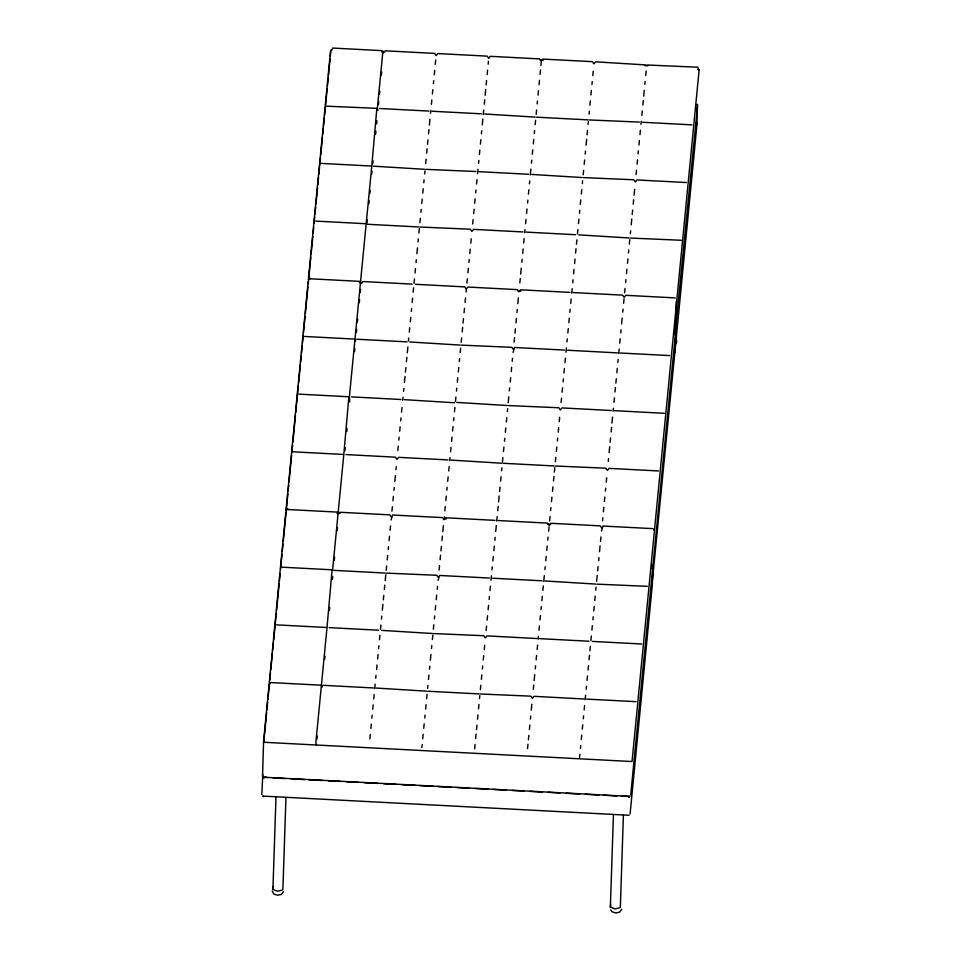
<?xml version="1.0" encoding="UTF-8"?>
<svg xmlns="http://www.w3.org/2000/svg" width="961" height="961" viewBox="0 0 961 961"><rect width="100%" height="100%" fill="white"/><g stroke="black" fill="none" stroke-linecap="round" stroke-linejoin="round"><path stroke-width="1.44" d="M261.824 794.663L262.785 774.458M285.946 797.774L282.99 886.871L282.69 889.958L277.657 891.255L272.924 889.454L275.975 797.378M623.389 815.445L620.434 904.553L620.133 907.64L615.1 908.926L610.367 907.124L613.43 815.06M652.795 569.561L652.267 585.285L630.092 813.955M675.163 338.837L674.646 354.561L652.038 584.336L652.471 583.231M676.424 301.105L675.271 335.689L653.096 564.359L651.798 566.017M697.542 108.112L697.23 106.959L697.025 123.837L674.85 352.495L674.033 353.876M621.323 796.176L629.731 796.405L263.35 777.209L264.275 777.473C262.353 779.059 265.02 776.104 267.266 777.629M628.782 796.561C628.698 798.495 630.572 795.828 628.746 796.873M285.777 512.573L263.602 741.207L262.557 776.2M285.982 510.519L308.157 281.813M308.349 279.747L330.536 51.113M266.641 712.678L263.782 742.252L632.038 761.544L699.176 69.36M266.93 709.711L267.651 702.323M267.939 699.356L269.368 684.568L270.509 682.562L320.409 685.145M269.801 680.136L270.521 672.736M270.81 669.781L272.383 653.516M272.672 650.549L273.392 643.161M273.681 640.194L276.251 613.574M276.54 610.619L279.122 584M279.411 581.033L280.131 573.645M280.564 569.2L281.993 554.413M282.282 551.458L283.002 544.058M283.291 541.103L287.88 493.774M288.168 490.819L288.732 484.897M289.021 481.941L291.603 455.322M291.892 452.367L292.612 444.967M292.901 442.012L295.483 415.392M295.76 412.425L298.342 385.805M298.631 382.85L300.361 365.096M300.637 362.141L301.213 356.231M301.502 353.264L302.222 345.876M302.511 342.909L303.22 335.521M303.508 332.566L305.093 316.289M305.37 313.334L307.952 286.714M308.241 283.759L310.823 257.128M311.112 254.172L312.83 236.43M313.118 233.463L313.694 227.553M314.127 223.108L314.703 217.198M314.992 214.243L315.701 206.843M315.989 203.888L317.562 187.611M317.851 184.656L318.571 177.268M318.86 174.301L319.581 166.914M319.725 165.436L320.433 158.036M320.722 155.081L322.44 137.327M322.728 134.372L323.304 128.45M323.593 125.495L324.313 118.107M324.602 115.14L325.311 107.752M325.599 104.785L327.184 88.52M327.461 85.565L328.181 78.165M328.47 75.21L330.043 58.945M330.332 55.978L330.908 50.068M272.924 889.454L273.224 886.366M326.968 627.977L321.442 684.965L321.983 687.331L321.382 685.661L315.857 742.649L316.385 745.003M332.638 569.597L338.164 512.609M338.224 511.925L343.762 454.937M360.543 281.885L355.017 338.873L355.546 341.239L354.945 339.569L349.42 396.557L349.66 401.878M366.129 224.201L360.603 281.189L361.144 283.555M366.201 223.505L371.727 166.517M316.962 739.093L317.25 736.138M324.71 659.222L324.998 656.267M329.443 610.415L329.731 607.46M332.458 579.351L332.734 576.396M334.32 560.131L334.608 557.176M337.191 530.544L337.467 527.589M344.927 450.685L345.215 447.718M346.801 431.453L347.077 428.498M354.537 351.582L354.825 348.627M356.411 332.362L356.699 329.407M357.408 322.007L357.696 319.052M359.27 302.775L359.558 299.82M360.279 292.42L360.567 289.465M367.018 222.916L367.306 219.949M368.892 203.684L369.168 200.729M369.889 193.329L370.177 190.374M371.751 174.097L372.039 171.142M372.76 163.754L373.048 160.787M375.631 134.168L375.919 131.213M376.628 123.813L376.916 120.858M378.502 104.593L378.778 101.626M379.499 94.238L379.787 91.271M381.361 75.006L381.649 72.051M369.853 738.889L370.285 734.456M370.862 728.534L371.294 724.101M371.859 718.179L372.147 715.224M372.724 709.314L373.156 704.869M373.733 698.959L374.165 694.515M374.73 688.605L375.162 684.16M375.739 678.25L376.027 675.295M376.604 669.373L377.024 664.94M377.601 659.018L378.033 654.585M378.61 648.663L378.898 645.708M379.463 639.798L379.895 635.353M380.472 629.443L380.904 624.998M381.481 619.088L381.757 616.133M382.334 610.211L382.91 604.301M383.343 599.856L383.775 595.424M384.34 589.513L384.772 585.069M385.205 580.636L385.781 574.714M386.214 570.281L386.634 565.849M387.211 559.927L387.643 555.494M388.22 549.572L388.508 546.617M389.073 540.695L389.505 536.262M390.082 530.352L390.514 525.907M391.091 519.997L392.508 515.024L442.408 517.607M391.944 511.12L392.376 506.687M392.953 500.765L393.385 496.332M393.95 490.41L394.238 487.455M394.815 481.533L395.391 475.623M395.968 469.701L396.244 466.746M397.83 450.481L398.262 446.036M398.827 440.126L399.115 437.171M399.692 431.249L400.124 426.816M400.701 420.894L400.989 417.939M401.554 412.029L401.986 407.584M402.707 400.196L402.995 397.229M403.56 391.319L403.848 388.364M404.425 382.442L405.001 376.532M405.434 372.087L405.854 367.655M406.431 361.732L406.863 357.3M407.296 352.867L407.872 346.945M408.437 341.035L408.725 338.068M409.302 332.158L409.734 327.725M410.311 321.803L410.731 317.37M411.308 311.448L411.596 308.493M412.173 302.571L412.605 298.138M413.17 292.228L413.602 287.783M414.035 283.351L414.467 278.906M415.044 272.996L415.476 268.563M416.041 262.641L416.329 259.686M416.906 253.764L417.482 247.854M418.047 241.932L418.335 238.977M418.912 233.067L419.344 228.622M419.921 222.712L420.353 218.267M420.918 212.357L421.206 209.402M421.783 203.48L422.215 199.047M422.792 193.125L423.212 188.692M423.789 182.77L424.077 179.815M424.654 173.905L424.942 170.938M425.651 163.55L426.083 159.106M426.66 153.195L427.092 148.751M427.525 144.318L427.945 139.886M428.522 133.963L428.954 129.531M429.387 125.086L429.963 119.176M430.528 113.266L430.816 110.299M431.393 104.389L431.825 99.944M432.402 94.034L432.822 89.601M433.399 83.679L433.687 80.724M434.264 74.802L434.696 70.369M435.261 64.447L435.693 60.014M421.891 747.562L422.179 744.607M422.756 738.685L423.188 734.252M423.753 728.33L424.185 723.897M424.762 717.975L425.05 715.02M425.627 709.11L426.047 704.665M426.624 698.755L427.056 694.31M427.633 688.4L427.921 685.445M428.486 679.523L428.918 675.09M429.495 669.168L429.783 666.213M430.36 660.303L430.924 654.381M431.501 648.471L431.789 645.504M432.366 639.594L432.798 635.149M433.363 629.239L433.795 624.806M434.372 618.884L434.66 615.929M435.237 610.007L435.657 605.574M436.234 599.664L436.666 595.219M437.243 589.309L437.531 586.342M438.096 580.432L439.525 575.459L489.425 578.041M439.105 570.077L439.537 565.645M440.114 559.722L440.534 555.29M440.967 550.845L441.399 546.413M441.976 540.502L442.408 536.058M442.829 531.625L443.405 525.703M443.982 519.793L444.27 516.838M444.847 510.916L445.267 506.483M445.844 500.561L446.276 496.128M446.853 490.206L447.141 487.251M447.706 481.341L448.138 476.896M448.715 470.986L449.147 466.541M449.724 460.631L450.012 457.676M450.577 451.754L451.009 447.321M451.586 441.399L452.018 436.967M452.583 431.045L453.015 426.612M453.592 420.702L453.88 417.735M454.457 411.825L454.889 407.38M455.454 401.47L455.886 397.037M456.463 391.115L456.751 388.16M457.328 382.238L457.748 377.805M458.325 371.883L458.757 367.45M459.334 361.54L459.622 358.573M460.187 352.663L460.619 348.218M461.196 342.308L461.628 337.876M462.193 331.953L462.625 327.521M463.058 323.076L463.49 318.644M464.067 312.721L464.499 308.289M465.064 302.379L465.496 297.934M466.073 292.024L466.361 289.057L467.959 287.051L517.39 289.633L518.964 291.82L520.574 289.802L570.005 292.396M466.938 283.147L467.358 278.714M467.935 272.792L468.367 268.359M468.944 262.437L469.232 259.482M469.797 253.56L470.229 249.127M470.806 243.217L471.238 238.772M472.668 223.985L473.1 219.552M473.677 213.63L474.109 209.198M474.674 203.276L475.106 198.843M475.683 192.921L475.971 189.966M476.548 184.056L476.968 179.611M477.545 173.701L477.977 169.256M478.554 163.346L478.842 160.391M479.407 154.469L479.839 150.036M480.416 144.114L480.848 139.681M481.425 133.759L481.701 130.804M482.278 124.894L482.854 118.972M483.287 114.539L483.719 110.095M484.284 104.184L484.716 99.752M485.149 95.307L485.725 89.397M486.158 84.952L486.578 80.52M487.155 74.598L487.587 70.165M488.164 64.255L488.452 61.288M474.65 748.835L475.07 744.403M475.647 738.48L476.079 734.048M476.512 729.615L476.944 725.171M477.509 719.26L477.941 714.816M478.518 708.906L478.95 704.461M479.527 698.551L479.803 695.596M480.38 689.674L480.812 685.241M481.389 679.319L481.821 674.886M482.386 668.964L482.674 666.009M483.251 660.099L483.683 655.654M484.26 649.744L484.68 645.312M486.122 630.512L486.554 626.079M487.119 620.157L487.551 615.725M488.128 609.815L488.56 605.37M489.137 599.46L489.413 596.493M489.99 590.583L490.422 586.15M490.999 580.228L491.431 575.795M491.996 569.873L492.284 566.918M492.861 560.996L493.293 556.563M493.87 550.653L494.29 546.208M494.867 540.298L495.155 537.331M495.732 531.421L496.308 525.499M496.729 521.066L497.161 516.634M497.738 510.711L498.17 506.279M498.603 501.834L499.167 495.924M499.6 491.491L500.032 487.047M500.609 481.137L501.041 476.692M501.606 470.782L501.894 467.827M502.471 461.905L502.903 457.472M503.48 451.55L503.912 447.117M504.477 441.195L504.765 438.24M505.342 432.33L505.774 427.885M506.351 421.975L506.771 417.53M507.348 411.62L507.636 408.665M508.213 402.743L508.789 396.833M509.354 390.911L509.642 387.956M510.219 382.034L510.651 377.601M511.228 371.691L511.648 367.246M512.225 361.336L512.513 358.369M513.09 352.459L514.507 347.498L564.407 350.068M514.087 342.104L514.519 337.671M514.952 333.227L515.384 328.794M515.961 322.872L516.381 318.439M516.958 312.529L517.246 309.562M517.823 303.652L518.399 297.73M519.829 282.942L520.261 278.51M520.694 274.065L521.258 268.155M521.835 262.233L522.123 259.278M522.7 253.368L523.132 248.923M523.697 243.013L524.129 238.568M524.706 232.658L524.994 229.703M525.571 223.781L525.991 219.348M526.568 213.426L527 208.993M527.577 203.071L527.865 200.116M528.43 194.206L528.862 189.761M529.439 183.851L529.727 180.896M530.304 174.974L530.868 169.064M531.445 163.142L531.733 160.187M532.31 154.265L532.742 149.832M533.307 143.91L533.739 139.477M534.316 133.567L534.604 130.6M535.181 124.69L535.601 120.245M536.178 114.335L536.61 109.902M537.187 103.98L537.475 101.025M538.04 95.103L538.472 90.67M539.049 84.748L539.481 80.316M540.058 74.405L540.478 69.961M540.911 65.528L541.343 61.084L542.941 59.077L592.384 61.66L593.958 63.846L595.556 61.828L645.96 64.94M527.541 748.631L527.973 744.198M528.406 739.766L528.826 735.321M529.403 729.411L529.835 724.966M530.412 719.056L530.7 716.101M531.265 710.179L531.841 704.269M533.283 689.469L533.703 685.037M534.136 680.604L534.712 674.682M535.289 668.772L535.577 665.805M536.142 659.895L536.574 655.462M537.151 649.54L537.583 645.107M538.16 639.185L538.436 636.23M539.013 630.308L539.445 625.875M540.022 619.965L540.454 615.52M541.019 609.61L541.307 606.643M541.884 600.733L542.316 596.3M542.893 590.378L543.313 585.946M543.746 581.501L544.322 575.591M544.899 569.669L545.187 566.714M545.752 560.804L546.184 556.359M546.761 550.449L547.193 546.004M547.77 540.094L548.058 537.139M548.623 531.217L549.055 526.784M549.632 520.862L550.064 516.429M550.629 510.507L550.917 507.552M551.494 501.642L551.926 497.197M552.503 491.287L552.935 486.843M553.5 480.932L553.932 476.5M554.365 472.055L554.797 467.623M555.374 461.7L555.794 457.268M556.371 451.346L556.803 446.913M557.38 441.003L557.668 438.036M558.233 432.126L558.665 427.681M559.242 421.771L559.674 417.338M561.104 402.539L561.536 398.106M562.113 392.184L562.545 387.751M563.11 381.841L563.398 378.874M563.975 372.964L564.407 368.519M564.984 362.609L565.404 358.177M565.981 352.255L566.413 347.822M566.99 341.9L567.278 338.945M567.843 333.023L568.275 328.59M568.852 322.68L569.284 318.235M569.861 312.325L570.137 309.37M570.714 303.448L571.146 299.015M571.723 293.093L572.155 288.66M572.72 282.738L573.008 279.783M573.585 273.873L574.017 269.428M574.594 263.518L575.014 259.074M575.591 253.163L576.023 248.719M576.456 244.286L576.888 239.854M577.453 233.931L577.885 229.499M578.462 223.577L578.894 219.144M579.471 213.222L579.747 210.267M580.324 204.357L580.756 199.912M581.333 194.002L581.765 189.557M582.33 183.647L582.618 180.692M583.195 174.77L583.627 170.337M584.204 164.415L584.624 159.982M585.201 154.06L585.489 151.105M586.066 145.195L586.642 139.273M587.063 134.84L587.495 130.396M588.072 124.486L588.36 121.53M589.081 114.131L589.369 111.176M589.934 105.254L590.366 100.821M590.943 94.899L591.375 90.466M591.94 84.556L592.228 81.589M592.805 75.679L593.237 71.234M579.579 757.304L579.867 754.349M580.432 748.427L580.72 745.472M581.297 739.562L581.729 735.117M582.306 729.207L582.726 724.774M583.303 718.852L583.591 715.897M584.168 709.975L584.6 705.542M585.165 699.62L585.597 695.187M586.174 689.277L586.462 686.31M587.039 680.4L587.471 675.955M588.036 670.045L588.468 665.613M589.045 659.69L589.477 655.258M589.898 650.813L590.33 646.381M590.907 640.458L591.339 636.026M591.916 630.116L592.336 625.671M592.913 619.761L593.201 616.794M593.778 610.884L594.21 606.451M594.775 600.529L595.207 596.096M595.784 590.174L596.072 587.219M596.649 581.297L597.213 575.387M597.646 570.954L598.078 566.51M598.655 560.599L598.943 557.632M599.52 551.722L600.084 545.8M600.517 541.367L600.949 536.935M601.526 531.013L602.943 526.051L652.843 528.634M602.523 520.658L602.811 517.703M603.388 511.793L603.82 507.348M604.397 501.438L604.817 496.993M605.394 491.083L605.682 488.128M606.259 482.206L606.691 477.773M608.265 461.496L608.553 458.541M609.13 452.631L609.694 446.709M610.127 442.276L610.559 437.832M611.136 431.921L611.568 427.489M611.989 423.044L612.565 417.134M613.142 411.212L613.43 408.257M614.007 402.335L614.427 397.902M615.004 391.992L615.436 387.547M615.869 383.115L616.301 378.67M616.866 372.76L617.298 368.327M617.875 362.405L618.163 359.45M618.74 353.528L619.16 349.095M619.737 343.185L620.169 338.74M620.746 332.83L621.034 329.863M621.599 323.953L622.175 318.031M622.752 312.121L623.04 309.166M623.617 303.244L624.037 298.811M624.614 292.889L625.046 288.456M625.623 282.534L625.911 279.579M626.476 273.669L626.908 269.224M627.485 263.314L627.917 258.869M628.494 252.959L628.782 250.004M629.347 244.082L629.779 239.649M630.356 233.727L630.644 230.772M631.221 224.862L631.785 218.94M632.218 214.507L632.65 210.063M633.227 204.152L633.659 199.708M634.08 195.275L634.656 189.365M636.098 174.566L636.518 170.133M637.095 164.211L637.527 159.778M638.104 153.868L638.392 150.901M638.957 144.991L639.389 140.546M639.966 134.636L640.398 130.203M640.963 124.281L641.251 121.326M641.828 115.404L642.26 110.971M642.837 105.049L643.269 100.617M643.69 96.184L644.266 90.262M644.843 84.352L645.131 81.385M645.708 75.475L646.128 71.042M610.367 907.124L610.667 904.037M630.716 795.083L652.891 566.425L651.822 565.404M697.65 104.965L675.042 334.74M263.614 796.645L262.725 796.08L629.107 815.264M695.956 122.816L696.749 124.606L696.04 125.146M652.411 565.669L651.906 567.735M652.279 565.741L653.096 564.359M697.278 105.386L697.169 104.208M696.545 123.08L695.98 124.942M652.795 566.017L651.858 567.531M652.915 564.744L652.014 565.861L652.819 565.128M696.749 124.606L696.917 123.428M652.615 567.194L652.891 566.425M651.99 586.066L652.159 584.889M283.483 891.604L281.405 894.415L277.561 895.232L273.837 894.018L272.215 891.015M621.695 909.322L619.605 912.133L615.761 912.95L612.037 911.737L610.728 909.935M675.895 343.81L676.724 341.888L676.22 338.332M654.057 530.16L654.021 528.97M652.375 568.203L652.099 566.089L652.759 566.702L651.738 568.395M652.807 567.891L652.759 566.702M325.983 106.154L376.352 108.317M425.603 169.34L475.971 171.514M367.402 224.273L418.744 226.964M536.418 117.17L587.76 119.861M420.005 227.024L470.385 229.198L471.947 231.385L473.557 229.367L522.988 231.949M647.233 65L698.094 67.234M589.021 119.933L639.401 122.095M583.435 177.605L633.804 179.779L635.377 181.965L636.975 179.947L686.406 182.542M461.436 345.143L511.805 347.317L513.378 349.504M630.452 238.052L681.313 240.274M508.441 405.578L558.821 407.752L560.383 409.939L561.993 407.92L611.424 410.515M333.839 570.366L385.181 573.056M502.855 463.262L554.197 465.953M386.442 573.116L436.811 575.291L438.384 577.477M555.458 466.025L605.826 468.187L607.4 470.373L609.01 468.355L658.441 470.95M433.459 633.551L483.827 635.726L485.401 637.912L486.999 635.894L536.935 638.536M427.861 691.235L479.203 693.926M596.877 584.144L647.258 586.318M480.476 693.998L530.844 696.16L532.418 698.347L534.016 696.329L583.952 698.983M332.146 49.323L331.521 49.768L332.458 49.612M651.846 565.248L652.471 565.056M310.283 278.282L309.334 278.438L309.874 278.942M287.904 509.006L286.967 509.162L287.856 509.726M373.469 166.181L424.342 169.28M356.687 339.221L407.08 341.864M339.894 512.273L389.806 514.856L391.367 517.03M323.112 685.313L373.517 687.956M332.506 48.05L381.949 50.645M385.121 50.801L434.552 53.396L436.126 55.582L437.723 53.564L487.167 56.146L488.741 58.333L490.338 56.315L539.77 58.909L541.343 61.084M381.805 51.882L384.796 52.038M540.154 60.183L543.145 60.339M644.723 65.66L647.714 65.816M379.523 108.485L428.954 111.08M432.138 111.248L481.569 113.83M484.74 113.999L535.145 117.11M642.573 122.263L692.004 124.858M321.322 163.418L370.754 166.001M479.143 171.683L528.586 174.265M531.757 174.434L582.162 177.545M315.725 221.102L365.156 223.685M526.16 232.118L575.603 234.712M578.774 234.868L629.179 237.98M310.127 278.774L359.57 281.369M362.741 281.537L412.173 284.12M415.356 284.288L464.788 286.883L466.361 289.057M573.176 292.552L622.608 295.147L624.182 297.333L625.791 295.315L675.223 297.898M359.426 282.618L362.417 282.774M517.775 290.907L520.766 291.063M304.541 336.458L353.972 339.053M409.758 341.972L460.163 345.083M567.579 350.236L617.515 352.891M620.193 352.999L669.625 355.582M298.943 394.142L348.375 396.737M351.558 396.893L400.989 399.488M404.161 399.656L454.565 402.767M456.775 402.407L507.18 405.518M614.596 410.671L664.532 413.326M293.345 451.826L342.789 454.409M345.96 454.577L395.391 457.172L396.965 459.358L398.563 457.34L448.006 459.923M451.177 460.091L501.582 463.202M287.759 509.51L337.191 512.093M445.58 517.775L495.023 520.369M498.194 520.526L547.626 523.12L549.199 525.307L550.797 523.289L600.241 525.871L601.814 528.057M337.047 513.342L340.038 513.498M443.117 518.904L446.108 519.06M547.686 524.382L550.677 524.538M282.162 567.194L331.593 569.777M492.597 578.21L542.028 580.804M545.211 580.973L595.616 584.072M276.564 624.866L326.007 627.461M329.179 627.629L378.61 630.212M381.781 630.38L432.186 633.491M539.614 638.645L589.045 641.239M592.216 641.407L641.66 643.99M376.195 688.064L426.6 691.175M586.63 699.091L636.062 701.674M273.248 777.942L285.189 778.566M291.171 778.878L304.613 779.587M309.094 779.815L322.548 780.524M328.518 780.837L340.47 781.461M346.44 781.773L358.393 782.398M364.375 782.71L377.817 783.419M383.787 783.732L395.74 784.356M401.722 784.669L415.164 785.377M419.645 785.605L433.087 786.314M437.567 786.542L451.009 787.251M456.992 787.564L468.944 788.188M474.914 788.5L488.368 789.209M492.849 789.437L506.291 790.146M512.261 790.459L524.213 791.083M530.196 791.396L542.136 792.02M548.118 792.332L560.071 792.969M566.041 793.281L579.483 793.978M585.465 794.291L598.907 794.999M603.388 795.227L616.83 795.936M697.902 68.964L698.575 69.576C699.32 71.847 697.89 67.474 698.311 69.612L698.695 69.973M377.325 108.833L376.844 108.377L371.799 165.821M349.348 397.253L348.879 396.797L343.822 454.241M332.566 570.293L332.098 569.837L327.04 627.281M383.523 52.819L382.91 51.161L377.385 108.149L377.925 110.503"/></g></svg>
